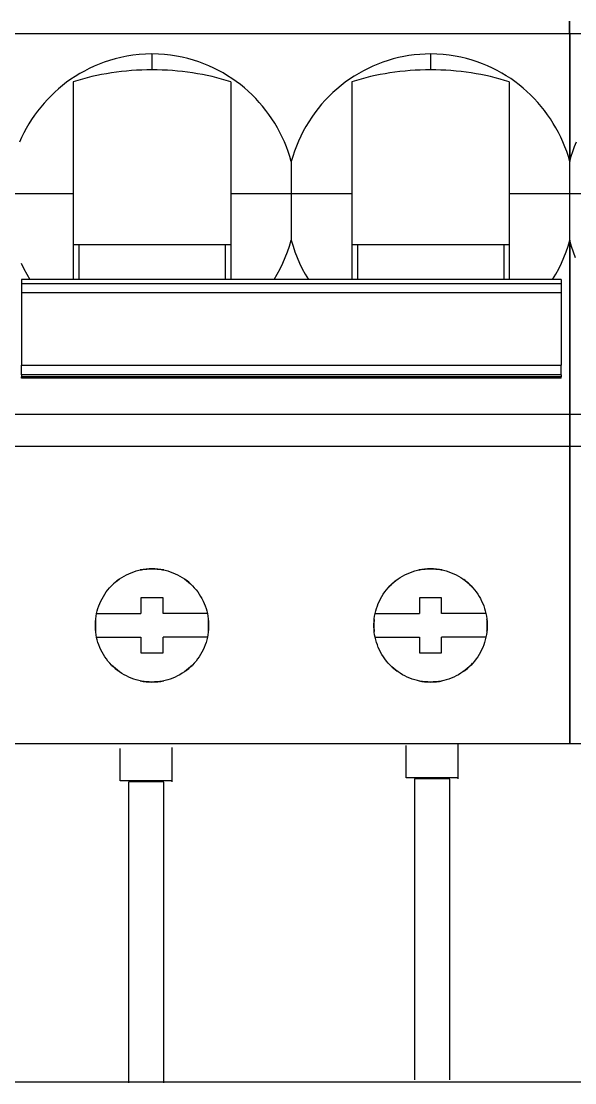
# Model space of a CAD drawing. Header units: millimetres. Extents: x 3609 to 5941, y 2453 to 3731.
# Drawn here: x 4220.2 to 4253.9, y 2543.5 to 2608.1 of the extents above; entities that cross this region are included whole.
import ezdxf

# ---------------------------------------------------------------- set-up
doc = ezdxf.new("R2010")
doc.units = ezdxf.units.MM

msp = doc.modelspace()

# ---------------------------------------------------------------- linework, layer by layer
for p, q in [((4253.546, 2607.375), (4253.546, 2608.134)), ((4253.571, 2607.375), (4253.571, 2608.134)), ((4253.571, 2607.375), (4219.668, 2607.375)), ((4253.546, 2607.375), (4253.546, 2599.592)), ((4287.449, 2607.375), (4253.546, 2607.375)), ((4253.571, 2607.375), (4253.571, 2599.592)), ((4225.568, 2605.751), (4225.241, 2605.642)), ((4225.907, 2605.849), (4225.568, 2605.751)), ((4226.255, 2605.935), (4225.907, 2605.849)), ((4226.614, 2606.007), (4226.255, 2605.935)), ((4226.982, 2606.065), (4226.614, 2606.007)), ((4227.359, 2606.108), (4226.982, 2606.065)), ((4227.746, 2606.135), (4227.359, 2606.108)), ((4228.144, 2606.144), (4227.746, 2606.135)), ((4228.53, 2606.135), (4228.144, 2606.144)), ((4228.144, 2606.144), (4228.144, 2605.177)), ((4228.907, 2606.11), (4228.53, 2606.135)), ((4229.276, 2606.069), (4228.907, 2606.11)), ((4229.635, 2606.014), (4229.276, 2606.069)), ((4229.987, 2605.945), (4229.635, 2606.014)), ((4230.329, 2605.863), (4229.987, 2605.945)), ((4230.662, 2605.769), (4230.329, 2605.863)), ((4230.985, 2605.664), (4230.662, 2605.769)), ((4231.299, 2605.548), (4230.985, 2605.664)), ((4242.51, 2605.748), (4242.2, 2605.644)), ((4242.824, 2605.84), (4242.51, 2605.748)), ((4243.142, 2605.92), (4242.824, 2605.84)), ((4243.462, 2605.988), (4243.142, 2605.92)), ((4243.784, 2606.044), (4243.462, 2605.988)), ((4244.108, 2606.088), (4243.784, 2606.044)), ((4244.434, 2606.119), (4244.108, 2606.088)), ((4244.763, 2606.138), (4244.434, 2606.119)), ((4245.095, 2606.144), (4244.763, 2606.138)), ((4245.095, 2606.144), (4245.095, 2605.177)), ((4245.482, 2606.135), (4245.095, 2606.144)), ((4245.861, 2606.11), (4245.482, 2606.135)), ((4246.23, 2606.069), (4245.861, 2606.11)), ((4246.591, 2606.013), (4246.23, 2606.069)), ((4246.943, 2605.944), (4246.591, 2606.013)), ((4247.286, 2605.861), (4246.943, 2605.944)), ((4247.619, 2605.767), (4247.286, 2605.861)), ((4247.943, 2605.661), (4247.619, 2605.767)), ((4248.257, 2605.545), (4247.943, 2605.661)), ((4224.029, 2605.103), (4223.747, 2604.945)), ((4224.318, 2605.253), (4224.029, 2605.103)), ((4224.616, 2605.393), (4224.318, 2605.253)), ((4224.924, 2605.522), (4224.616, 2605.393)), ((4225.241, 2605.642), (4224.924, 2605.522)), ((4231.604, 2605.422), (4231.299, 2605.548)), ((4231.9, 2605.286), (4231.604, 2605.422)), ((4232.189, 2605.14), (4231.9, 2605.286)), ((4232.471, 2604.985), (4232.189, 2605.14)), ((4241.008, 2605.119), (4240.724, 2604.96)), ((4241.298, 2605.267), (4241.008, 2605.119)), ((4241.593, 2605.404), (4241.298, 2605.267)), ((4241.894, 2605.53), (4241.593, 2605.404)), ((4242.2, 2605.644), (4241.894, 2605.53)), ((4248.562, 2605.419), (4248.257, 2605.545)), ((4248.859, 2605.283), (4248.562, 2605.419)), ((4249.148, 2605.136), (4248.859, 2605.283)), ((4249.43, 2604.98), (4249.148, 2605.136)), ((4222.95, 2604.417), (4222.702, 2604.225)), ((4223.207, 2604.601), (4222.95, 2604.417)), ((4223.473, 2604.777), (4223.207, 2604.601)), ((4223.355, 2604.441), (4223.355, 2597.624)), ((4223.747, 2604.945), (4223.473, 2604.777)), ((4232.746, 2604.82), (4232.471, 2604.985)), ((4233.013, 2604.646), (4232.746, 2604.82)), ((4232.932, 2604.441), (4232.932, 2597.624)), ((4233.272, 2604.464), (4233.013, 2604.646)), ((4233.523, 2604.274), (4233.272, 2604.464)), ((4239.906, 2604.419), (4239.647, 2604.219)), ((4240.173, 2604.61), (4239.906, 2604.419)), ((4240.446, 2604.791), (4240.173, 2604.61)), ((4240.307, 2604.441), (4240.307, 2597.624)), ((4240.724, 2604.96), (4240.446, 2604.791)), ((4249.705, 2604.815), (4249.43, 2604.98)), ((4249.972, 2604.642), (4249.705, 2604.815)), ((4249.884, 2604.441), (4249.884, 2597.624)), ((4250.231, 2604.459), (4249.972, 2604.642)), ((4250.481, 2604.269), (4250.231, 2604.459)), ((4222.229, 2603.817), (4222.004, 2603.602)), ((4222.461, 2604.025), (4222.229, 2603.817)), ((4222.702, 2604.225), (4222.461, 2604.025)), ((4233.767, 2604.076), (4233.523, 2604.274)), ((4234.003, 2603.868), (4233.767, 2604.076)), ((4234.232, 2603.653), (4234.003, 2603.868)), ((4239.15, 2603.789), (4238.914, 2603.561)), ((4239.394, 2604.008), (4239.15, 2603.789)), ((4239.647, 2604.219), (4239.394, 2604.008)), ((4250.724, 2604.07), (4250.481, 2604.269)), ((4250.96, 2603.863), (4250.724, 2604.07)), ((4251.189, 2603.647), (4250.96, 2603.863)), ((4221.576, 2603.147), (4221.374, 2602.908)), ((4221.786, 2603.378), (4221.576, 2603.147)), ((4222.004, 2603.602), (4221.786, 2603.378)), ((4234.454, 2603.428), (4234.232, 2603.653)), ((4234.668, 2603.196), (4234.454, 2603.428)), ((4234.874, 2602.955), (4234.668, 2603.196)), ((4238.467, 2603.078), (4238.257, 2602.824)), ((4238.686, 2603.324), (4238.467, 2603.078)), ((4238.914, 2603.561), (4238.686, 2603.324)), ((4251.41, 2603.423), (4251.189, 2603.647)), ((4251.624, 2603.19), (4251.41, 2603.423)), ((4251.83, 2602.95), (4251.624, 2603.19)), ((4221.181, 2602.662), (4220.996, 2602.41)), ((4221.374, 2602.908), (4221.181, 2602.662)), ((4235.072, 2602.707), (4234.874, 2602.955)), ((4235.262, 2602.452), (4235.072, 2602.707)), ((4235.442, 2602.189), (4235.262, 2602.452)), ((4238.056, 2602.561), (4237.865, 2602.29)), ((4238.257, 2602.824), (4238.056, 2602.561)), ((4252.027, 2602.702), (4251.83, 2602.95)), ((4252.216, 2602.447), (4252.027, 2602.702)), ((4252.396, 2602.185), (4252.216, 2602.447)), ((4220.653, 2601.886), (4220.495, 2601.614)), ((4220.82, 2602.151), (4220.653, 2601.886)), ((4220.996, 2602.41), (4220.82, 2602.151)), ((4235.613, 2601.92), (4235.442, 2602.189)), ((4235.775, 2601.645), (4235.613, 2601.92)), ((4237.683, 2602.011), (4237.511, 2601.726)), ((4237.865, 2602.29), (4237.683, 2602.011)), ((4252.567, 2601.917), (4252.396, 2602.185)), ((4252.728, 2601.642), (4252.567, 2601.917)), ((4220.347, 2601.338), (4220.208, 2601.056)), ((4220.495, 2601.614), (4220.347, 2601.338)), ((4235.927, 2601.364), (4235.775, 2601.645)), ((4236.068, 2601.078), (4235.927, 2601.364)), ((4237.199, 2601.139), (4237.06, 2600.839)), ((4237.349, 2601.435), (4237.199, 2601.139)), ((4237.511, 2601.726), (4237.349, 2601.435)), ((4252.879, 2601.361), (4252.728, 2601.642)), ((4253.021, 2601.076), (4252.879, 2601.361)), ((4220.208, 2601.056), (4220.08, 2600.771)), ((4236.2, 2600.788), (4236.068, 2601.078)), ((4236.32, 2600.495), (4236.2, 2600.788)), ((4236.431, 2600.198), (4236.32, 2600.495)), ((4236.933, 2600.534), (4236.817, 2600.225)), ((4237.06, 2600.839), (4236.933, 2600.534)), ((4253.152, 2600.787), (4253.021, 2601.076)), ((4253.272, 2600.494), (4253.152, 2600.787)), ((4253.382, 2600.197), (4253.272, 2600.494)), ((4253.958, 2600.771), (4253.839, 2600.482)), ((4236.53, 2599.897), (4236.431, 2600.198)), ((4236.619, 2599.592), (4236.53, 2599.897)), ((4236.713, 2599.911), (4236.619, 2599.592)), ((4236.817, 2600.225), (4236.713, 2599.911)), ((4253.482, 2599.897), (4253.382, 2600.197)), ((4253.571, 2599.592), (4253.482, 2599.897)), ((4253.634, 2599.893), (4253.546, 2599.592)), ((4253.731, 2600.189), (4253.634, 2599.893)), ((4253.839, 2600.482), (4253.731, 2600.189)), ((4236.619, 2599.592), (4236.619, 2599.266)), ((4236.619, 2599.266), (4236.619, 2598.94)), ((4253.546, 2599.592), (4253.546, 2597.624)), ((4253.571, 2597.624), (4253.571, 2599.592)), ((4236.619, 2598.94), (4236.619, 2598.613)), ((4236.619, 2598.613), (4236.619, 2598.284)), ((4236.619, 2598.284), (4236.619, 2597.953)), ((4236.619, 2597.953), (4236.619, 2597.624)), ((4223.355, 2597.624), (4219.668, 2597.624)), ((4223.355, 2597.624), (4223.355, 2592.424)), ((4236.619, 2597.624), (4232.932, 2597.624)), ((4232.932, 2597.624), (4232.932, 2592.424)), ((4240.307, 2597.624), (4236.619, 2597.624)), ((4236.619, 2597.624), (4236.619, 2597.36)), ((4236.619, 2597.36), (4236.619, 2597.097)), ((4240.307, 2597.624), (4240.307, 2592.424)), ((4253.571, 2597.624), (4249.884, 2597.624)), ((4249.884, 2597.624), (4249.884, 2592.424)), ((4257.233, 2597.624), (4253.546, 2597.624)), ((4253.546, 2597.624), (4253.546, 2594.804)), ((4253.571, 2594.804), (4253.571, 2597.624)), ((4236.619, 2597.097), (4236.619, 2596.835)), ((4236.619, 2596.835), (4236.619, 2596.574)), ((4236.619, 2596.574), (4236.619, 2596.314)), ((4236.619, 2596.314), (4236.619, 2596.055)), ((4236.619, 2596.055), (4236.619, 2595.799)), ((4236.619, 2595.799), (4236.619, 2595.546)), ((4236.619, 2595.546), (4236.619, 2595.296)), ((4236.513, 2594.446), (4236.619, 2594.804)), ((4236.619, 2595.296), (4236.619, 2595.049)), ((4236.619, 2595.049), (4236.619, 2594.804)), ((4236.619, 2594.804), (4236.726, 2594.445)), ((4253.465, 2594.446), (4253.571, 2594.804)), ((4253.546, 2594.804), (4253.546, 2584.196)), ((4253.546, 2594.804), (4253.652, 2594.447)), ((4253.571, 2594.804), (4253.571, 2584.196)), ((4223.355, 2594.54), (4223.69, 2594.54)), ((4223.69, 2594.54), (4232.597, 2594.54)), ((4223.69, 2594.54), (4223.69, 2592.424)), ((4232.597, 2594.54), (4232.932, 2594.54)), ((4232.597, 2594.54), (4232.597, 2592.424)), ((4236.258, 2593.749), (4236.393, 2594.095)), ((4236.393, 2594.095), (4236.513, 2594.446)), ((4236.726, 2594.445), (4236.846, 2594.094)), ((4236.846, 2594.094), (4236.981, 2593.748)), ((4240.307, 2594.54), (4240.642, 2594.54)), ((4240.642, 2594.54), (4249.548, 2594.54)), ((4240.642, 2594.54), (4240.642, 2592.424)), ((4249.548, 2594.54), (4249.884, 2594.54)), ((4249.548, 2594.54), (4249.548, 2592.424)), ((4253.209, 2593.749), (4253.344, 2594.095)), ((4253.344, 2594.095), (4253.465, 2594.446)), ((4253.652, 2594.447), (4253.772, 2594.096)), ((4253.772, 2594.096), (4253.906, 2593.75)), ((4220.178, 2593.409), (4220.342, 2593.074)), ((4235.945, 2593.073), (4236.109, 2593.408)), ((4236.109, 2593.408), (4236.258, 2593.749)), ((4236.981, 2593.748), (4237.13, 2593.408)), ((4237.13, 2593.408), (4237.293, 2593.074)), ((4252.896, 2593.073), (4253.06, 2593.408)), ((4253.06, 2593.408), (4253.209, 2593.749)), ((4220.342, 2593.074), (4220.52, 2592.745)), ((4220.52, 2592.745), (4220.711, 2592.424)), ((4235.576, 2592.424), (4235.767, 2592.745)), ((4235.767, 2592.745), (4235.945, 2593.073)), ((4237.293, 2593.074), (4237.472, 2592.745)), ((4237.472, 2592.745), (4237.663, 2592.424)), ((4252.527, 2592.424), (4252.719, 2592.745)), ((4252.719, 2592.745), (4252.896, 2593.073)), ((4220.195, 2592.424), (4220.195, 2592.163)), ((4253.044, 2592.424), (4220.195, 2592.424)), ((4220.195, 2592.163), (4220.195, 2591.621)), ((4220.195, 2592.163), (4253.044, 2592.163)), ((4253.044, 2592.424), (4253.044, 2592.163)), ((4253.044, 2592.163), (4253.044, 2591.621)), ((4220.195, 2591.621), (4220.195, 2587.208)), ((4220.195, 2591.621), (4253.044, 2591.621)), ((4253.044, 2591.621), (4253.044, 2587.208)), ((4220.195, 2586.607), (4220.195, 2587.208)), ((4220.195, 2587.208), (4253.044, 2587.208)), ((4253.044, 2586.607), (4253.044, 2587.208)), ((4220.195, 2586.607), (4220.195, 2586.481)), ((4253.044, 2586.607), (4220.195, 2586.607)), ((4253.044, 2586.481), (4220.195, 2586.481)), ((4220.195, 2586.403), (4220.195, 2586.481)), ((4253.044, 2586.403), (4220.195, 2586.403)), ((4253.044, 2586.607), (4253.044, 2586.481)), ((4253.044, 2586.403), (4253.044, 2586.481)), ((4253.571, 2584.196), (4219.668, 2584.196)), ((4253.546, 2584.196), (4253.546, 2582.268)), ((4287.449, 2584.196), (4253.546, 2584.196)), ((4253.571, 2584.196), (4253.571, 2582.268)), ((4219.668, 2582.268), (4253.571, 2582.268)), ((4253.546, 2582.268), (4253.546, 2564.179)), ((4253.546, 2582.268), (4287.449, 2582.268)), ((4253.571, 2582.268), (4253.571, 2564.179)), ((4227.034, 2574.626), (4227.188, 2574.674)), ((4227.188, 2574.674), (4227.344, 2574.715)), ((4227.344, 2574.715), (4227.502, 2574.749)), ((4227.502, 2574.749), (4227.66, 2574.775)), ((4227.66, 2574.775), (4227.82, 2574.794)), ((4227.82, 2574.794), (4227.981, 2574.806)), ((4227.981, 2574.806), (4228.144, 2574.809)), ((4228.144, 2574.809), (4228.306, 2574.806)), ((4228.306, 2574.806), (4228.467, 2574.794)), ((4228.467, 2574.794), (4228.627, 2574.775)), ((4228.627, 2574.775), (4228.785, 2574.749)), ((4228.785, 2574.749), (4228.943, 2574.715)), ((4228.943, 2574.715), (4229.099, 2574.674)), ((4229.099, 2574.674), (4229.253, 2574.626)), ((4243.985, 2574.626), (4244.14, 2574.674)), ((4244.14, 2574.674), (4244.296, 2574.715)), ((4244.296, 2574.715), (4244.453, 2574.749)), ((4244.453, 2574.749), (4244.611, 2574.775)), ((4244.611, 2574.775), (4244.771, 2574.794)), ((4244.771, 2574.794), (4244.932, 2574.806)), ((4244.932, 2574.806), (4245.095, 2574.809)), ((4245.095, 2574.809), (4245.258, 2574.806)), ((4245.258, 2574.806), (4245.419, 2574.794)), ((4245.419, 2574.794), (4245.578, 2574.775)), ((4245.578, 2574.775), (4245.737, 2574.749)), ((4245.737, 2574.749), (4245.894, 2574.715)), ((4245.894, 2574.715), (4246.05, 2574.674)), ((4246.05, 2574.674), (4246.205, 2574.626)), ((4225.913, 2573.991), (4226.039, 2574.092)), ((4226.039, 2574.092), (4226.169, 2574.188)), ((4226.169, 2574.188), (4226.304, 2574.277)), ((4226.304, 2574.277), (4226.443, 2574.361)), ((4226.443, 2574.361), (4226.586, 2574.437)), ((4226.586, 2574.437), (4226.732, 2574.507)), ((4226.732, 2574.507), (4226.882, 2574.57)), ((4226.882, 2574.57), (4227.034, 2574.626)), ((4229.253, 2574.626), (4229.405, 2574.57)), ((4229.405, 2574.57), (4229.555, 2574.507)), ((4229.555, 2574.507), (4229.701, 2574.438)), ((4229.701, 2574.438), (4229.844, 2574.361)), ((4229.844, 2574.361), (4229.983, 2574.278)), ((4229.983, 2574.278), (4230.118, 2574.188)), ((4230.118, 2574.188), (4230.248, 2574.093)), ((4230.248, 2574.093), (4230.374, 2573.991)), ((4242.864, 2573.991), (4242.99, 2574.092)), ((4242.99, 2574.092), (4243.12, 2574.188)), ((4243.12, 2574.188), (4243.255, 2574.277)), ((4243.255, 2574.277), (4243.394, 2574.361)), ((4243.394, 2574.361), (4243.537, 2574.437)), ((4243.537, 2574.437), (4243.683, 2574.507)), ((4243.683, 2574.507), (4243.833, 2574.57)), ((4243.833, 2574.57), (4243.985, 2574.626)), ((4246.205, 2574.626), (4246.357, 2574.57)), ((4246.357, 2574.57), (4246.506, 2574.507)), ((4246.506, 2574.507), (4246.653, 2574.437)), ((4246.653, 2574.437), (4246.795, 2574.361)), ((4246.795, 2574.361), (4246.934, 2574.278)), ((4246.934, 2574.278), (4247.069, 2574.188)), ((4247.069, 2574.188), (4247.199, 2574.093)), ((4247.199, 2574.093), (4247.325, 2573.991)), ((4225.27, 2573.267), (4225.363, 2573.4)), ((4225.363, 2573.4), (4225.462, 2573.528)), ((4225.462, 2573.528), (4225.567, 2573.652)), ((4225.567, 2573.652), (4225.677, 2573.771)), ((4225.677, 2573.771), (4225.792, 2573.883)), ((4225.792, 2573.883), (4225.913, 2573.991)), ((4230.374, 2573.991), (4230.494, 2573.884)), ((4230.494, 2573.884), (4230.61, 2573.771)), ((4230.61, 2573.771), (4230.72, 2573.653)), ((4230.72, 2573.653), (4230.825, 2573.529)), ((4230.825, 2573.529), (4230.924, 2573.4)), ((4230.924, 2573.4), (4231.017, 2573.268)), ((4242.222, 2573.267), (4242.315, 2573.4)), ((4242.315, 2573.4), (4242.413, 2573.528)), ((4242.413, 2573.528), (4242.518, 2573.652)), ((4242.518, 2573.652), (4242.628, 2573.771)), ((4242.628, 2573.771), (4242.744, 2573.883)), ((4242.744, 2573.883), (4242.864, 2573.991)), ((4247.325, 2573.991), (4247.446, 2573.884)), ((4247.446, 2573.884), (4247.561, 2573.771)), ((4247.561, 2573.771), (4247.671, 2573.653)), ((4247.671, 2573.653), (4247.776, 2573.529)), ((4247.776, 2573.529), (4247.875, 2573.401)), ((4247.875, 2573.401), (4247.968, 2573.268)), ((4224.965, 2572.698), (4225.031, 2572.845)), ((4225.031, 2572.845), (4225.104, 2572.989)), ((4225.104, 2572.989), (4225.184, 2573.13)), ((4225.184, 2573.13), (4225.27, 2573.267)), ((4227.473, 2573.038), (4227.473, 2572.08)), ((4228.814, 2573.038), (4227.473, 2573.038)), ((4228.814, 2572.08), (4228.814, 2573.038)), ((4231.017, 2573.268), (4231.103, 2573.131)), ((4231.103, 2573.131), (4231.183, 2572.99)), ((4231.183, 2572.99), (4231.256, 2572.846)), ((4231.256, 2572.846), (4231.322, 2572.699)), ((4241.917, 2572.698), (4241.983, 2572.845)), ((4241.983, 2572.845), (4242.056, 2572.989)), ((4242.056, 2572.989), (4242.135, 2573.13)), ((4242.135, 2573.13), (4242.222, 2573.267)), ((4244.425, 2573.038), (4244.425, 2572.08)), ((4245.765, 2573.038), (4244.425, 2573.038)), ((4245.765, 2572.08), (4245.765, 2573.038)), ((4247.968, 2573.268), (4248.054, 2573.131)), ((4248.054, 2573.131), (4248.134, 2572.991)), ((4248.134, 2572.991), (4248.207, 2572.847)), ((4248.207, 2572.847), (4248.273, 2572.7)), ((4224.742, 2571.921), (4224.772, 2572.081)), ((4224.772, 2572.081), (4224.809, 2572.239)), ((4224.772, 2572.08), (4227.473, 2572.08)), ((4224.809, 2572.239), (4224.854, 2572.395)), ((4224.854, 2572.395), (4224.906, 2572.548)), ((4224.906, 2572.548), (4224.965, 2572.698)), ((4231.515, 2572.08), (4228.814, 2572.08)), ((4231.322, 2572.699), (4231.381, 2572.549)), ((4231.381, 2572.549), (4231.433, 2572.396)), ((4231.433, 2572.396), (4231.477, 2572.24)), ((4231.477, 2572.24), (4231.515, 2572.082)), ((4231.515, 2572.082), (4231.545, 2571.922)), ((4241.693, 2571.922), (4241.724, 2572.081)), ((4241.723, 2572.08), (4244.425, 2572.08)), ((4241.724, 2572.081), (4241.761, 2572.239)), ((4241.761, 2572.239), (4241.806, 2572.395)), ((4241.806, 2572.395), (4241.858, 2572.548)), ((4241.858, 2572.548), (4241.917, 2572.698)), ((4248.467, 2572.08), (4245.765, 2572.08)), ((4248.273, 2572.7), (4248.332, 2572.55)), ((4248.332, 2572.55), (4248.384, 2572.397)), ((4248.384, 2572.397), (4248.429, 2572.241)), ((4248.429, 2572.241), (4248.466, 2572.083)), ((4248.466, 2572.083), (4248.496, 2571.924)), ((4224.697, 2571.439), (4224.704, 2571.6)), ((4224.697, 2571.278), (4224.697, 2571.439)), ((4224.704, 2571.6), (4224.719, 2571.761)), ((4224.719, 2571.761), (4224.742, 2571.921)), ((4231.545, 2571.922), (4231.568, 2571.762)), ((4231.568, 2571.762), (4231.583, 2571.601)), ((4231.583, 2571.601), (4231.591, 2571.44)), ((4231.591, 2571.44), (4231.591, 2571.279)), ((4241.648, 2571.44), (4241.655, 2571.601)), ((4241.648, 2571.279), (4241.648, 2571.44)), ((4241.655, 2571.601), (4241.671, 2571.762)), ((4241.671, 2571.762), (4241.693, 2571.922)), ((4248.496, 2571.924), (4248.519, 2571.764)), ((4248.519, 2571.764), (4248.534, 2571.603)), ((4248.534, 2571.603), (4248.542, 2571.442)), ((4248.542, 2571.442), (4248.542, 2571.281)), ((4224.704, 2571.117), (4224.697, 2571.278)), ((4224.72, 2570.956), (4224.704, 2571.117)), ((4224.743, 2570.795), (4224.72, 2570.956)), ((4224.773, 2570.636), (4224.743, 2570.795)), ((4231.545, 2570.797), (4231.514, 2570.637)), ((4231.568, 2570.957), (4231.545, 2570.797)), ((4231.583, 2571.118), (4231.568, 2570.957)), ((4231.591, 2571.279), (4231.583, 2571.118)), ((4241.656, 2571.118), (4241.648, 2571.279)), ((4241.671, 2570.957), (4241.656, 2571.118)), ((4241.694, 2570.797), (4241.671, 2570.957)), ((4241.724, 2570.637), (4241.694, 2570.797)), ((4248.496, 2570.799), (4248.466, 2570.639)), ((4248.519, 2570.959), (4248.496, 2570.799)), ((4248.534, 2571.12), (4248.519, 2570.959)), ((4248.542, 2571.281), (4248.534, 2571.12)), ((4224.772, 2570.643), (4227.473, 2570.643)), ((4224.811, 2570.478), (4224.773, 2570.636)), ((4224.856, 2570.323), (4224.811, 2570.478)), ((4224.908, 2570.17), (4224.856, 2570.323)), ((4224.967, 2570.02), (4224.908, 2570.17)), ((4227.473, 2570.643), (4227.473, 2569.686)), ((4231.515, 2570.643), (4228.814, 2570.643)), ((4228.814, 2569.686), (4228.814, 2570.643)), ((4231.379, 2570.171), (4231.32, 2570.021)), ((4231.431, 2570.324), (4231.379, 2570.171)), ((4231.476, 2570.48), (4231.431, 2570.324)), ((4231.514, 2570.637), (4231.476, 2570.48)), ((4241.723, 2570.643), (4244.425, 2570.643)), ((4241.762, 2570.48), (4241.724, 2570.637)), ((4241.807, 2570.324), (4241.762, 2570.48)), ((4241.859, 2570.172), (4241.807, 2570.324)), ((4241.918, 2570.022), (4241.859, 2570.172)), ((4244.425, 2570.643), (4244.425, 2569.686)), ((4248.467, 2570.643), (4245.765, 2570.643)), ((4245.765, 2569.686), (4245.765, 2570.643)), ((4248.332, 2570.173), (4248.273, 2570.023)), ((4248.384, 2570.326), (4248.332, 2570.173)), ((4248.428, 2570.482), (4248.384, 2570.326)), ((4248.466, 2570.639), (4248.428, 2570.482)), ((4225.034, 2569.873), (4224.967, 2570.02)), ((4225.107, 2569.729), (4225.034, 2569.873)), ((4225.186, 2569.589), (4225.107, 2569.729)), ((4225.273, 2569.452), (4225.186, 2569.589)), ((4227.473, 2569.686), (4228.814, 2569.686)), ((4231.101, 2569.59), (4231.015, 2569.453)), ((4231.181, 2569.73), (4231.101, 2569.59)), ((4231.254, 2569.874), (4231.181, 2569.73)), ((4231.32, 2570.021), (4231.254, 2569.874)), ((4241.984, 2569.875), (4241.918, 2570.022)), ((4242.057, 2569.731), (4241.984, 2569.875)), ((4242.137, 2569.591), (4242.057, 2569.731)), ((4242.223, 2569.454), (4242.137, 2569.591)), ((4244.425, 2569.686), (4245.765, 2569.686)), ((4248.054, 2569.592), (4247.968, 2569.455)), ((4248.134, 2569.733), (4248.054, 2569.592)), ((4248.207, 2569.876), (4248.134, 2569.733)), ((4248.273, 2570.023), (4248.207, 2569.876)), ((4225.366, 2569.32), (4225.273, 2569.452)), ((4225.465, 2569.191), (4225.366, 2569.32)), ((4225.569, 2569.068), (4225.465, 2569.191)), ((4225.68, 2568.95), (4225.569, 2569.068)), ((4225.795, 2568.837), (4225.68, 2568.95)), ((4225.916, 2568.73), (4225.795, 2568.837)), ((4230.493, 2568.838), (4230.372, 2568.731)), ((4230.608, 2568.95), (4230.493, 2568.838)), ((4230.718, 2569.069), (4230.608, 2568.95)), ((4230.823, 2569.192), (4230.718, 2569.069)), ((4230.922, 2569.32), (4230.823, 2569.192)), ((4231.015, 2569.453), (4230.922, 2569.32)), ((4242.316, 2569.322), (4242.223, 2569.454)), ((4242.414, 2569.194), (4242.316, 2569.322)), ((4242.519, 2569.07), (4242.414, 2569.194)), ((4242.629, 2568.952), (4242.519, 2569.07)), ((4242.744, 2568.839), (4242.629, 2568.952)), ((4242.865, 2568.732), (4242.744, 2568.839)), ((4247.446, 2568.84), (4247.326, 2568.733)), ((4247.561, 2568.952), (4247.446, 2568.84)), ((4247.672, 2569.071), (4247.561, 2568.952)), ((4247.776, 2569.194), (4247.672, 2569.071)), ((4247.875, 2569.323), (4247.776, 2569.194)), ((4247.968, 2569.455), (4247.875, 2569.323)), ((4226.041, 2568.629), (4225.916, 2568.73)), ((4226.171, 2568.534), (4226.041, 2568.629)), ((4226.306, 2568.444), (4226.171, 2568.534)), ((4226.445, 2568.361), (4226.306, 2568.444)), ((4226.587, 2568.285), (4226.445, 2568.361)), ((4226.734, 2568.215), (4226.587, 2568.285)), ((4226.883, 2568.153), (4226.734, 2568.215)), ((4229.554, 2568.216), (4229.405, 2568.153)), ((4229.7, 2568.285), (4229.554, 2568.216)), ((4229.843, 2568.362), (4229.7, 2568.285)), ((4229.982, 2568.445), (4229.843, 2568.362)), ((4230.117, 2568.534), (4229.982, 2568.445)), ((4230.247, 2568.63), (4230.117, 2568.534)), ((4230.372, 2568.731), (4230.247, 2568.63)), ((4242.99, 2568.631), (4242.865, 2568.732)), ((4243.121, 2568.535), (4242.99, 2568.631)), ((4243.255, 2568.446), (4243.121, 2568.535)), ((4243.394, 2568.363), (4243.255, 2568.446)), ((4243.537, 2568.286), (4243.394, 2568.363)), ((4243.683, 2568.216), (4243.537, 2568.286)), ((4243.833, 2568.153), (4243.683, 2568.216)), ((4246.507, 2568.216), (4246.358, 2568.153)), ((4246.653, 2568.286), (4246.507, 2568.216)), ((4246.796, 2568.363), (4246.653, 2568.286)), ((4246.935, 2568.446), (4246.796, 2568.363)), ((4247.07, 2568.536), (4246.935, 2568.446)), ((4247.2, 2568.631), (4247.07, 2568.536)), ((4247.326, 2568.733), (4247.2, 2568.631)), ((4227.035, 2568.097), (4226.883, 2568.153)), ((4227.189, 2568.049), (4227.035, 2568.097)), ((4227.345, 2568.008), (4227.189, 2568.049)), ((4227.502, 2567.974), (4227.345, 2568.008)), ((4227.661, 2567.948), (4227.502, 2567.974)), ((4227.82, 2567.929), (4227.661, 2567.948)), ((4227.981, 2567.918), (4227.82, 2567.929)), ((4228.144, 2567.914), (4227.981, 2567.918)), ((4228.306, 2567.918), (4228.144, 2567.914)), ((4228.467, 2567.929), (4228.306, 2567.918)), ((4228.627, 2567.948), (4228.467, 2567.929)), ((4228.785, 2567.974), (4228.627, 2567.948)), ((4228.943, 2568.008), (4228.785, 2567.974)), ((4229.099, 2568.049), (4228.943, 2568.008)), ((4229.253, 2568.097), (4229.099, 2568.049)), ((4229.405, 2568.153), (4229.253, 2568.097)), ((4243.985, 2568.098), (4243.833, 2568.153)), ((4244.14, 2568.049), (4243.985, 2568.098)), ((4244.296, 2568.008), (4244.14, 2568.049)), ((4244.453, 2567.974), (4244.296, 2568.008)), ((4244.612, 2567.948), (4244.453, 2567.974)), ((4244.771, 2567.929), (4244.612, 2567.948)), ((4244.932, 2567.918), (4244.771, 2567.929)), ((4245.095, 2567.914), (4244.932, 2567.918)), ((4245.258, 2567.918), (4245.095, 2567.914)), ((4245.419, 2567.929), (4245.258, 2567.918)), ((4245.579, 2567.948), (4245.419, 2567.929)), ((4245.737, 2567.974), (4245.579, 2567.948)), ((4245.895, 2568.008), (4245.737, 2567.974)), ((4246.051, 2568.049), (4245.895, 2568.008)), ((4246.205, 2568.098), (4246.051, 2568.049)), ((4246.358, 2568.153), (4246.205, 2568.098)), ((4219.668, 2564.179), (4253.571, 2564.179)), ((4226.202, 2561.902), (4226.202, 2563.862)), ((4229.366, 2561.839), (4229.366, 2563.926)), ((4243.612, 2562.089), (4243.612, 2564.049)), ((4246.776, 2562.026), (4246.776, 2564.113)), ((4253.546, 2564.179), (4287.449, 2564.179)), ((4229.366, 2561.902), (4226.202, 2561.902)), ((4228.86, 2561.839), (4226.709, 2561.839)), ((4226.709, 2561.831), (4226.709, 2543.525)), ((4228.86, 2543.525), (4228.86, 2561.822)), ((4246.776, 2562.089), (4243.612, 2562.089)), ((4246.27, 2562.026), (4244.118, 2562.026)), ((4244.118, 2562.018), (4244.118, 2543.712)), ((4246.27, 2543.712), (4246.27, 2562.009)), ((4171.042, 2543.584), (4431.542, 2543.584))]:
    msp.add_line(p, q)
for centre, start, end in [((4228.144, 2571.362), 78.02195, 101.98689), ((4245.095, 2571.362), 78.0223, 101.98385), ((4228.144, 2571.362), 126.0188, 135.00771), ((4228.144, 2571.362), 45.00498, 53.99285), ((4245.095, 2571.362), 126.01829, 138.01092), ((4245.095, 2571.362), 41.97924, 53.99016), ((4228.144, 2571.362), 174.06733, 180.00002), ((4228.144, 2571.362), 0, 5.9536), ((4245.095, 2571.362), 174.05467, 180.00002), ((4245.095, 2571.362), 0, 5.98179), ((4228.144, 2571.362), 180.00002, 186.04468), ((4228.144, 2571.362), 353.97655, 0), ((4245.095, 2571.362), 180.00002, 186.02675), ((4245.095, 2571.362), 354.00996, 0), ((4228.144, 2571.362), 222.02981, 234.02881), ((4228.144, 2571.362), 305.98005, 317.95596), ((4245.095, 2571.362), 225.00879, 233.98469), ((4245.095, 2571.362), 306.02079, 318.00196), ((4228.144, 2571.362), 258.02784, 281.97976), ((4245.095, 2571.362), 258.01598, 281.99008)]:
    msp.add_arc(centre, 3.448, start, end)
for centre, start_param, end_param in [((4228.144, 2598.862), 1.570796, 2.058304), ((4228.144, 2598.862), 1.083289, 1.570796), ((4245.095, 2598.862), 1.570796, 2.058304), ((4245.095, 2598.862), 1.083289, 1.570796)]:
    msp.add_ellipse(centre, major_axis=(10.223, 0), ratio=0.617722, start_param=start_param, end_param=end_param)

doc.saveas('drawing.dxf')
